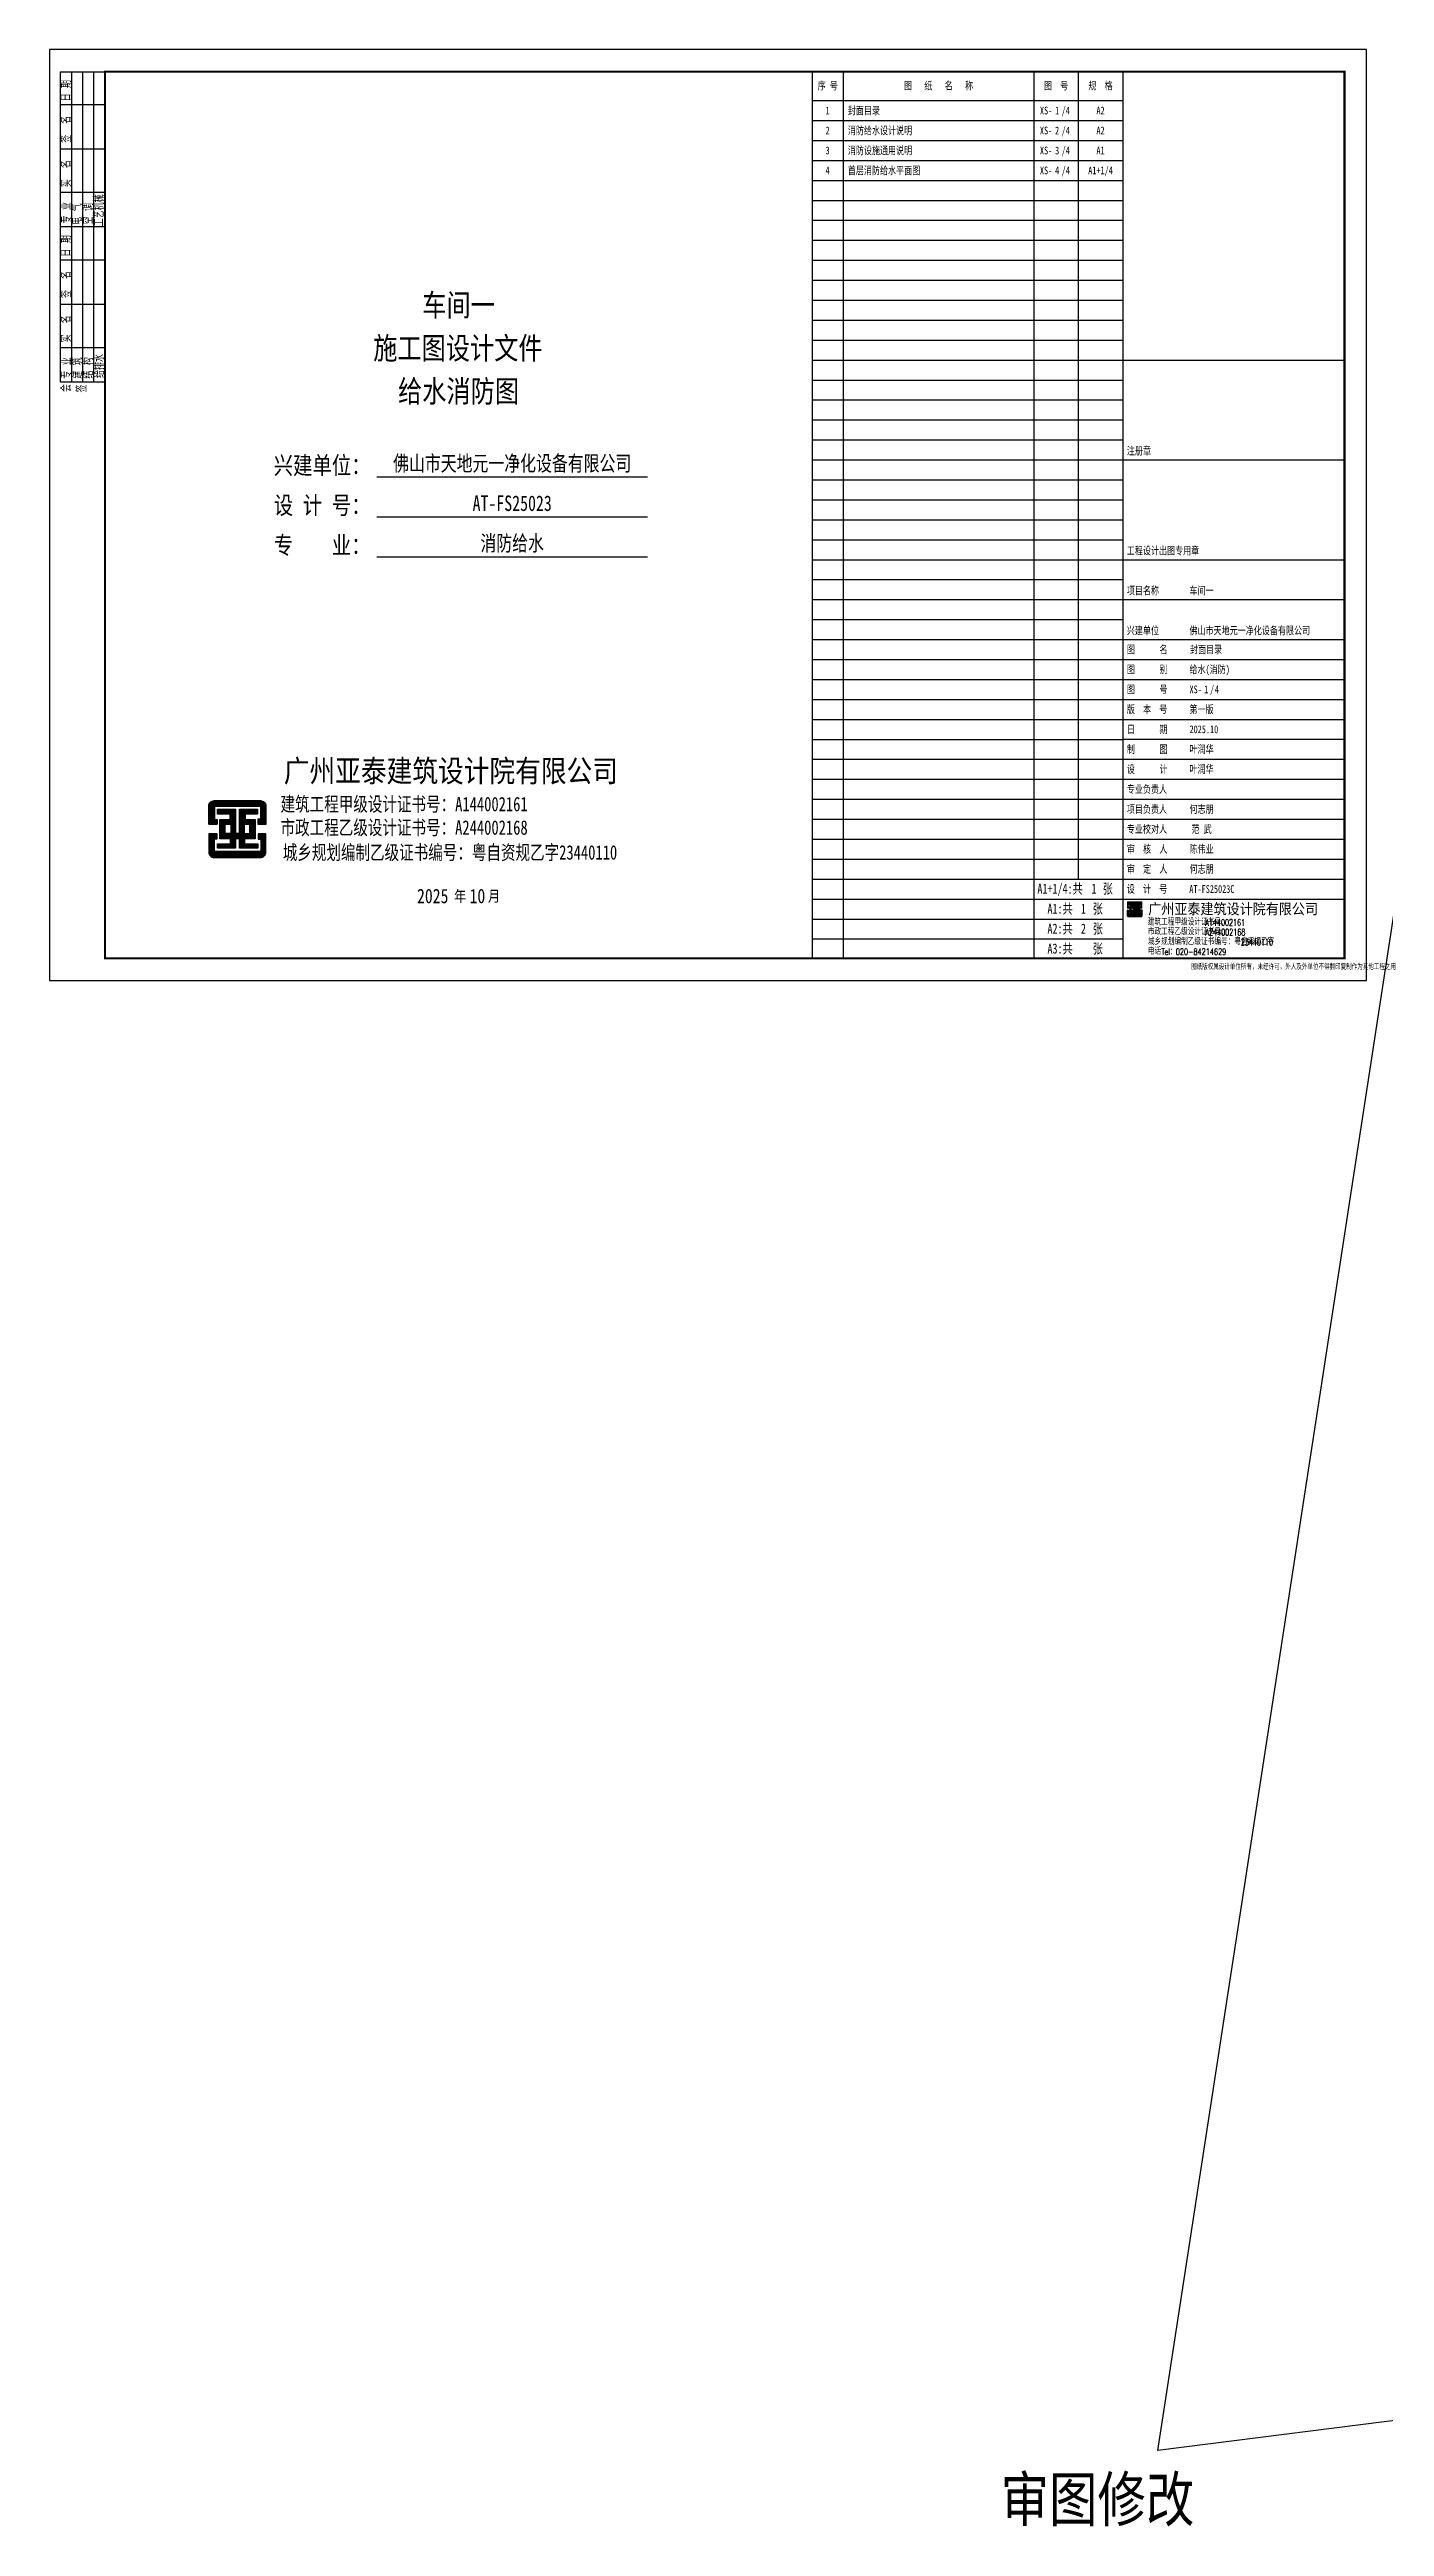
# Model space of a CAD drawing. Extents: x -539947 to 213937, y -712430 to -438816.
# Drawn here: x -537477 to -477273, y -712430 to -600689 of the extents above; entities that cross this region are included whole.
import ezdxf
from ezdxf.enums import TextEntityAlignment as Align

# ---------------------------------------------------------------- set-up
doc = ezdxf.new("R2010")
doc.units = 0
doc.header["$LTSCALE"] = 1000
doc.header["$MEASUREMENT"] = 0
for name, color, linetype in [('2', 2, 'Continuous'), ('4', 4, 'Continuous'), ('9', 9, 'Continuous'), ('PUB_TITLE', 4, 'Continuous'), ('TWT_TEXT', 7, 'Continuous'), ('框', 130, 'Continuous')]:
    doc.layers.add(name, color=color, linetype=linetype)
doc.styles.add('-宋体', font='simsun_0.shx', dxfattribs={"width": 0.8})
doc.styles.add('_TCH_DIM', font='SIMPLEX.shx', dxfattribs={"width": 0.8, "bigfont": 'GBCBIG.shx'})
doc.styles.add('TBC', font='simhei_0.shx', dxfattribs={"width": 0.9})
doc.styles.add('天正', font='simplex.shx', dxfattribs={"width": 0.7, "bigfont": 'hztxt.shx'})

# ---------------------------------------------------------------- blocks, each defined once
blk = doc.blocks.new('A$C03881E2F')
at = {"layer": '4'}
h = blk.add_hatch(dxfattribs=at)
h.set_pattern_fill('ANSI31', color=256, scale=264.863258, angle=135, style=0)
h.set_pattern_definition([(180, (-575610.957, -212484.205), (-7e-15, -33.1079073), [])])
edge = h.paths.add_edge_path()
edge.add_line((373, 1717), (373, 1500))
edge.add_line((373, 1500), (0, 1500))
edge.add_line((0, 1500), (0, 2324))
edge.add_arc((238, 2324), 238, 90, 180, ccw=False)
edge.add_line((238, 2562), (2331, 2562))
edge.add_arc((2331, 2324), 238, 0, 90, ccw=False)
edge.add_line((2570, 2324), (2570, 1487))
edge.add_line((2570, 1487), (2226, 1487))
edge.add_line((2226, 1487), (2226, 1736))
edge.add_line((2226, 1736), (2303, 1736))
edge.add_line((2303, 1736), (2340, 1736))
edge.add_line((2340, 1736), (2340, 2297))
edge.add_line((2340, 2297), (257, 2297))
edge.add_line((257, 2297), (257, 1717))
edge.add_line((257, 1717), (373, 1717))
h.paths.add_polyline_path([(1385, 1101), (1385, 2181), (2199, 2181), (2199, 1948), (1633, 1948), (1633, 1719), (2090, 1719), (2090, 843), (1615, 843), (1615, 624), (2203, 624), (2203, 420), (1387, 420), (1387, 848), (1203, 848), (1203, 420), (387, 420), (387, 624), (975, 624), (975, 843), (500, 843), (500, 1719), (957, 1719), (957, 1948), (391, 1948), (391, 2181), (1205, 2181), (1205, 1101)])
h.paths.add_polyline_path([(736, 1498), (994, 1498), (994, 1084), (736, 1084)], flags=16)
h.paths.add_polyline_path([(1854, 1498), (1596, 1498), (1596, 1084), (1854, 1084)], flags=16)
edge = h.paths.add_edge_path()
edge.add_line((373, 845), (373, 1062))
edge.add_line((373, 1062), (0, 1062))
edge.add_line((0, 1062), (0, 238))
edge.add_arc((238, 238), 238, 180, 270)
edge.add_line((238, 0), (2331, 0))
edge.add_arc((2331, 238), 238, 270, 360)
edge.add_line((2570, 238), (2570, 1075))
edge.add_line((2570, 1075), (2226, 1075))
edge.add_line((2226, 1075), (2226, 826))
edge.add_line((2226, 826), (2303, 826))
edge.add_line((2303, 826), (2340, 826))
edge.add_line((2340, 826), (2340, 265))
edge.add_line((2340, 265), (257, 265))
edge.add_line((257, 265), (257, 845))
edge.add_line((257, 845), (373, 845))
for points in [[(373, 1720), (373, 1503), (0, 1503), (0, 2327, -0.4142136), (238, 2565), (2331, 2565, -0.4142136), (2570, 2327), (2570, 1490), (2226, 1490), (2226, 1739), (2303, 1739), (2340, 1739), (2340, 2300), (257, 2300), (257, 1720)], [(373, 845), (373, 1062), (0, 1062), (0, 238, 0.4142136), (238, 0), (2331, 0, 0.4142136), (2570, 238), (2570, 1075), (2226, 1075), (2226, 826), (2303, 826), (2340, 826), (2340, 265), (257, 265), (257, 845)]]:
    blk.add_lwpolyline(points, format="xyb", close=True, dxfattribs=at)
blk.add_lwpolyline([(1385, 1101), (1385, 1101), (1385, 2181), (2199, 2181), (2199, 1948), (1633, 1948), (1633, 1719), (2090, 1719), (2090, 843), (1615, 843), (1615, 624), (2203, 624), (2203, 420), (1387, 420), (1387, 848), (1203, 848), (1203, 420), (387, 420), (387, 624), (975, 624), (975, 843), (500, 843), (500, 1719), (957, 1719), (957, 1948), (391, 1948), (391, 2181), (1205, 2181), (1205, 1101), (1385, 1101)], dxfattribs=at)
for points in [[(736, 1498), (994, 1498), (994, 1084), (736, 1084)], [(1854, 1498), (1596, 1498), (1596, 1084), (1854, 1084)]]:
    blk.add_lwpolyline(points, close=True, dxfattribs=at)
blk = doc.blocks.new('A$C29A34EED')
at = {"layer": '框'}
for p, q in [((0, 461), (0, 14461)), ((0, 14461), (2000, 14461)), ((500, 461), (500, 14461)), ((1000, 461), (1000, 14461)), ((1500, 461), (1500, 14461)), ((2000, 461), (2000, 14461)), ((2000, 12961), (0, 12961)), ((2000, 10961), (0, 10961)), ((2000, 9005), (0, 9005)), ((2000, 7461), (0, 7461)), ((2000, 5961), (0, 5961)), ((2000, 3961), (0, 3961)), ((2000, 2005), (0, 2005)), ((2000, 461), (0, 461))]:
    blk.add_line(p, q, dxfattribs=at)
at = {"layer": '框', "style": '_TCH_DIM', "width": 0.8}
for s, p in [('日 期', (462, 13120)), ('签  名', (466, 11253)), ('实  名', (466, 9253)), ('专 业', (472, 7613)), ('电 气', (957, 7555)), ('空 调', (1460, 7573)), ('工艺机械', (1953, 7486)), ('日 期', (462, 6120)), ('签  名', (466, 4253)), ('实  名', (466, 2253)), ('专 业', (480, 613)), ('建 筑', (967, 607)), ('结 构', (1470, 612)), ('给排水', (1970, 645)), ('会', (470, 12)), ('签', (1174, -12))]:
    blk.add_text(s, height=450, rotation=90, dxfattribs=at).set_placement(p)
blk = doc.blocks.new('A$C54597E38')
at = {"layer": '9'}
h = blk.add_hatch(dxfattribs=at)
h.set_pattern_fill('ANSI31', color=256, scale=70.630202, angle=135, style=0)
h.set_pattern_definition([(180, (-153496.256, -56662.455), (-2e-15, -8.82877527), [])])
edge = h.paths.add_edge_path()
edge.add_line((99, 458), (99, 400))
edge.add_line((99, 400), (0, 400))
edge.add_line((0, 400), (0, 620))
edge.add_arc((64, 620), 63.6, 90, 180, ccw=False)
edge.add_line((64, 683), (622, 683))
edge.add_arc((622, 620), 63.6, 0, 90, ccw=False)
edge.add_line((685, 620), (685, 396))
edge.add_line((685, 396), (594, 396))
edge.add_line((594, 396), (594, 463))
edge.add_line((594, 463), (614, 463))
edge.add_line((614, 463), (624, 463))
edge.add_line((624, 463), (624, 613))
edge.add_line((624, 613), (68, 613))
edge.add_line((68, 613), (68, 458))
edge.add_line((68, 458), (99, 458))
h.paths.add_polyline_path([(369, 293), (369, 582), (586, 582), (586, 519), (436, 519), (436, 458), (557, 458), (557, 225), (431, 225), (431, 166), (588, 166), (588, 112), (370, 112), (370, 226), (321, 226), (321, 112), (103, 112), (103, 166), (260, 166), (260, 225), (133, 225), (133, 458), (255, 458), (255, 519), (104, 519), (104, 582), (321, 582), (321, 293)])
h.paths.add_polyline_path([(196, 399), (265, 399), (265, 289), (196, 289)], flags=16)
h.paths.add_polyline_path([(494, 399), (425, 399), (425, 289), (494, 289)], flags=16)
edge = h.paths.add_edge_path()
edge.add_line((99, 225), (99, 283))
edge.add_line((99, 283), (0, 283))
edge.add_line((0, 283), (0, 64))
edge.add_arc((64, 64), 63.6, 180, 270)
edge.add_line((64, 0), (622, 0))
edge.add_arc((622, 64), 63.6, 270, 360)
edge.add_line((685, 64), (685, 287))
edge.add_line((685, 287), (594, 287))
edge.add_line((594, 287), (594, 220))
edge.add_line((594, 220), (614, 220))
edge.add_line((614, 220), (624, 220))
edge.add_line((624, 220), (624, 71))
edge.add_line((624, 71), (68, 71))
edge.add_line((68, 71), (68, 225))
edge.add_line((68, 225), (99, 225))
blk.add_lwpolyline([(99, 225), (99, 283), (0, 283), (0, 64, 0.4142136), (64, 0), (622, 0, 0.4142136), (685, 64), (685, 287), (594, 287), (594, 220), (614, 220), (624, 220), (624, 71), (68, 71), (68, 225)], format="xyb", close=True, dxfattribs=at)
blk.add_lwpolyline([(369, 293), (369, 293), (369, 582), (586, 582), (586, 519), (436, 519), (436, 458), (557, 458), (557, 225), (431, 225), (431, 166), (588, 166), (588, 112), (370, 112), (370, 226), (321, 226), (321, 112), (103, 112), (103, 166), (260, 166), (260, 225), (133, 225), (133, 458), (255, 458), (255, 519), (104, 519), (104, 582), (321, 582), (321, 293), (369, 293)], dxfattribs=at)
blk.add_lwpolyline([(494, 399), (425, 399), (425, 289), (494, 289)], close=True, dxfattribs=at)
blk = doc.blocks.new('标框')
at = {"layer": '4'}
for p, q in [((-105112, 98008), (-105112, 71592)), ((-95112, 98008), (-95112, 71592))]:
    blk.add_line(p, q, dxfattribs=at)
at = {"layer": '框'}
for p, q in [((-105112, 111592), (-105112, 71592)), ((-95112, 111592), (-95112, 71592)), ((-105112, 98584), (-95112, 98584)), ((-105112, 94081), (-95112, 94081)), ((-105112, 89578), (-95112, 89578)), ((-105112, 87777), (-95112, 87777)), ((-105112, 85976), (-95112, 85976)), ((-105112, 85075), (-95112, 85075)), ((-105112, 84174), (-95112, 84174)), ((-105112, 83274), (-95112, 83274)), ((-105112, 82373), (-95112, 82373)), ((-105112, 81473), (-95112, 81473)), ((-105112, 80572), (-95112, 80572)), ((-105112, 79671), (-95112, 79671)), ((-105112, 78771), (-95112, 78771)), ((-105112, 77870), (-95112, 77870)), ((-105112, 76970), (-95112, 76970)), ((-105112, 76069), (-95112, 76069)), ((-105112, 75168), (-95112, 75168)), ((-105112, 74268), (-95112, 74268))]:
    blk.add_line(p, q, dxfattribs=at)
at = {"layer": '4'}
blk.add_blockref('A$C54597E38', (-104913, 73473), dxfattribs=at)
at = {"layer": 'TWT_TEXT', "style": 'TBC', "width": 0.9}
blk.add_text('广州亚泰建筑设计院有限公司', height=480, dxfattribs=at).set_placement((-103962, 73582))
at = {"layer": 'TWT_TEXT', "style": '_TCH_DIM'}
for s, height, p in [('建筑工程甲级设计证书号：', 300, (-103979, 73080)), ('市政工程乙级设计证书号：', 300, (-103979, 72647)), ('城乡规划编制乙级证书编号：粤自资规乙字', 300, (-103979, 72198)), ('电话', 300, (-103979, 71765)), ('图纸版权属设计单位所有，未经许可，外人及外单位不得翻印复制作为其他工程之用', 249.73, (-102027, 71082))]:
    blk.add_text(s, height=height, rotation=359.99972, dxfattribs=at).set_placement(p)
at = {"layer": 'TWT_TEXT', "style": '天正', "width": 0.67}
for s, height, p in [('A144002161', 300, (-101392, 73058)), ('A244002168', 300, (-101382, 72625)), ('Tel：020-84214629', 290, (-103368, 71744)), ('23440110', 300, (-99787, 72179))]:
    blk.add_text(s, height=height, rotation=359.99972, dxfattribs=at).set_placement(p)
at = {"layer": '框', "style": '-宋体', "width": 0.74}
for s, p in [('注册章', (-104927, 94312)), ('工程设计出图专用章', (-104926, 89809)), ('项目名称', (-104926, 88008)), ('车间一', (-102099, 88008)), ('兴建单位', (-104926, 86207)), ('佛山市天地元一净化设备有限公司', (-102100, 86207)), ('图      名', (-104926, 85353)), ('图      别', (-104926, 84452)), ('图      号', (-104926, 83552)), ('版  本  号', (-104927, 82651)), ('第一版', (-102100, 82651)), ('日      期', (-104926, 81751)), ('2025.10', (-102099, 81751)), ('制      图', (-104926, 80850)), ('设      计', (-104926, 79950)), ('专业负责人', (-104926, 79049)), ('项目负责人', (-104926, 78148)), ('专业校对人', (-104926, 77248)), ('审  核  人', (-104926, 76347)), ('设  计  号', (-104926, 74546)), ('审  定  人', (-104926, 75447)), ('AT-FS25023C', (-102108, 74546))]:
    blk.add_text(s, height=350, dxfattribs=at).set_placement(p)
for s, p in [('叶润华', (-101553, 80850)), ('叶润华', (-101553, 79950)), ('何志朋', (-101553, 78148)), ('范 武', (-101553, 77248)), ('陈伟业', (-101553, 76347)), ('何志朋', (-101553, 75447))]:
    blk.add_text(s, height=350, dxfattribs=at).set_placement(p, align=Align.CENTER)
blk = doc.blocks.new('消防框')
at = {"layer": '4'}
blk.add_line((-66927, 44194), (-66927, 17778), dxfattribs=at)
at = {"layer": '框'}
for p, q in [((-76927, 57778), (-76927, 17778)), ((-66927, 57778), (-66927, 17778)), ((-76927, 44194), (-76927, 17778))]:
    blk.add_line(p, q, dxfattribs=at)
at = {"layer": '4'}
blk.add_blockref('标框', (28185, -53814), dxfattribs=at)
at = {"layer": '框', "style": '-宋体', "width": 0.74}
for s, p in [('给水(消防)', (-73914, 30638)), ('XS-  /', (-73914, 29737)), ('4', (-72770, 29737))]:
    blk.add_text(s, height=350, dxfattribs=at).set_placement(p)
blk = doc.blocks.new('A$C21C844B0')
at = {"layer": '4'}
for name, p in [('A$C29A34EED', (0, 26072)), ('消防框', (124827, -17245))]:
    blk.add_blockref(name, p, dxfattribs=at)

msp = doc.modelspace()

# ---------------------------------------------------------------- linework, layer by layer
at = {"layer": '2'}
for p, q in [((-487491, -709008.1), (-473401, -617235.2)), ((-252224.8, -679217.6), (-487491, -709008.1))]:
    msp.add_line(p, q, dxfattribs=at)
at = {"layer": '4'}
for p, q in [((-503086.5, -601688.6), (-503086.5, -641688.6)), ((-501685.5, -601688.6), (-501685.5, -641688.6)), ((-493079.9, -601688.6), (-493079.9, -641688.6)), ((-491078.6, -601688.6), (-491078.6, -638112.6)), ((-489077.2, -601688.6), (-489077.2, -636711.7)), ((-503086.5, -602989.4), (-489077.2, -602989.4)), ((-503086.5, -603890), (-489077.2, -603890)), ((-503086.5, -604790.6), (-489077.2, -604790.6)), ((-503086.5, -605691.2), (-489077.2, -605691.2)), ((-503086.5, -606591.8), (-489077.2, -606591.8)), ((-503086.5, -607492.4), (-489077.2, -607492.4)), ((-503086.5, -608393), (-489077.2, -608393)), ((-503086.5, -609293.6), (-489077.2, -609293.6)), ((-503086.5, -610194.2), (-489077.2, -610194.2)), ((-503086.5, -611094.8), (-489077.2, -611094.8)), ((-503086.5, -611995.4), (-489077.2, -611995.4)), ((-503086.5, -612896), (-489077.2, -612896)), ((-503086.5, -613796.6), (-489077.2, -613796.6)), ((-503086.5, -614697.2), (-489077.2, -614697.2)), ((-503086.5, -615597.8), (-489077.2, -615597.8)), ((-503086.5, -616498.3), (-489077.2, -616498.3)), ((-503086.5, -617398.9), (-489077.2, -617398.9)), ((-503086.5, -618299.5), (-489077.2, -618299.5)), ((-522714, -619968.7), (-510509.4, -619968.7)), ((-503086.5, -619200.1), (-489077.2, -619200.1)), ((-503086.5, -620100.7), (-489077.2, -620100.7)), ((-503086.5, -621001.3), (-489077.2, -621001.3)), ((-522714, -621768.7), (-510509.4, -621768.7)), ((-503086.5, -621901.9), (-489077.2, -621901.9)), ((-503086.5, -622802.5), (-489077.2, -622802.5)), ((-522714, -623568.7), (-510509.4, -623568.7)), ((-503086.5, -623703.1), (-489077.2, -623703.1)), ((-503086.5, -624603.7), (-489077.2, -624603.7)), ((-503086.5, -625504.3), (-489077.2, -625504.3)), ((-503086.5, -626404.9), (-489077.2, -626404.9)), ((-503086.5, -627305.5), (-489077.2, -627305.5)), ((-503086.5, -628206.1), (-489077.2, -628206.1)), ((-503086.5, -629106.7), (-489077.2, -629106.7)), ((-503086.5, -630007.2), (-489077.2, -630007.2)), ((-503086.5, -630907.8), (-489077.2, -630907.8)), ((-503086.5, -631808.4), (-489077.2, -631808.4)), ((-503086.5, -632709), (-489077.2, -632709)), ((-503086.5, -633609.6), (-489077.2, -633609.6)), ((-503086.5, -634510.2), (-489077.2, -634510.2)), ((-503086.5, -635410.8), (-489077.2, -635410.8)), ((-503086.5, -636311.4), (-489077.2, -636311.4)), ((-503086.5, -637212), (-489077.2, -637212)), ((-503086.5, -638112.6), (-489077.2, -638112.6)), ((-503086.5, -639013.2), (-489077.2, -639013.2)), ((-503086.5, -639913.8), (-489077.2, -639913.8)), ((-503086.5, -640814.4), (-489077.2, -640814.4))]:
    msp.add_line(p, q, dxfattribs=at)
at = {"layer": 'PUB_TITLE'}
msp.add_lwpolyline([(-537477.2, -642688.6), (-478077.2, -642688.6), (-478077.2, -600688.6), (-537477.2, -600688.6)], close=True, dxfattribs=at)
at = {"layer": 'PUB_TITLE', "const_width": 100}
msp.add_lwpolyline([(-534977.2, -641688.6), (-479077.2, -641688.6), (-479077.2, -601688.6), (-534977.2, -601688.6)], close=True, dxfattribs=at)

# ---------------------------------------------------------------- block references
at = {"layer": '4'}
for name, p in [('A$C21C844B0', (-536977.2, -642221.2)), ('A$C03881E2F', (-530293.1, -637138.5))]:
    msp.add_blockref(name, p, dxfattribs=at)

# ---------------------------------------------------------------- texts
at = {"layer": '2', "style": '-宋体', "width": 0.8}
msp.add_text('审图修改', height=2000, dxfattribs=at).set_placement((-494579.3, -712201.3))
at = {"layer": 'PUB_TITLE', "color": 4, "style": '-宋体'}
for s, height, width, p in [('序 号', 350.23, 0.74, (-502377.5, -602495.3)), ('图   纸   名   称', 350.231, 0.74, (-497382.7, -602495.3)), ('图  号', 350.23, 0.74, (-492079.2, -602495.3)), ('规  格', 350.23, 0.74, (-490077.9, -602495.3)), ('1', 350.2, 0.74, (-502386, -603615.4)), ('XS-', 350.23, 0.74, (-492532.3, -603615.4)), ('1', 350.2, 0.74, (-492034.4, -603615.4)), ('A2', 350.23, 0.74, (-490077.9, -603615.4)), ('2', 350.2, 0.74, (-502386, -604516)), ('XS-', 350.23, 0.74, (-492532.3, -604516)), ('2', 350.2, 0.74, (-492034.4, -604516)), ('A2', 350.23, 0.74, (-490077.9, -604516)), ('3', 350.2, 0.74, (-502386, -605416.5)), ('XS-', 350.23, 0.74, (-492532.3, -605416.5)), ('3', 350.2, 0.74, (-492034.4, -605416.5)), ('A1', 350.23, 0.74, (-490077.9, -605416.5)), ('4', 350.2, 0.74, (-502386, -606317.1)), ('XS-', 350.23, 0.74, (-492532.3, -606317.1)), ('4', 350.2, 0.74, (-492034.4, -606317.1)), ('A1+1/4', 350.23, 0.74, (-490077.9, -606317.1)), ('车间一', 1000, 0.8, (-519031.8, -612715.7)), ('施工图设计文件 ', 1000, 0.8, (-518787.5, -614658.7)), ('给水消防图', 1000, 0.8, (-519031.8, -616601.7)), ('兴建单位：', 800, 0.8, (-525183, -619847.2)), ('佛山市天地元一净化设备有限公司', 700, 0.75, (-516611.7, -619706)), ('设 计 号：', 800, 0.8, (-525183, -621647.2)), ('AT-FS25023', 700, 0.75, (-516611.7, -621506)), ('专    业：', 800, 0.8, (-525183, -623447.2)), ('消防给水', 700, 0.75, (-516611.7, -623306)), ('1', 350, 0.74, (-485308.7, -629727.4)), ('广州亚泰建筑设计院有限公司', 1000, 0.85, (-519377.4, -633733.4)), ('建筑工程甲级设计证书号：A144002161', 650, 0.74, (-521485.7, -635053.7)), ('市政工程乙级设计证书号：A244002168', 650, 0.74, (-521485.7, -636110.3)), ('城乡规划编制乙级证书编号：粤自资规乙字23440110', 650, 0.74, (-519417.5, -637233.6))]:
    msp.add_text(s, height=height, dxfattribs=dict(at, width=width)).set_placement(p, align=Align.CENTER)
at = {"layer": 'PUB_TITLE', "color": 4, "style": '-宋体', "width": 0.74}
for s, height, p in [('封面目录', 350.23, (-501475.5, -603615.4)), ('/4', 350.23, (-491830.7, -603615.4)), ('消防给水设计说明', 350.23, (-501475.5, -604516)), ('/4', 350.23, (-491830.7, -604516)), ('消防设施通用说明', 350.23, (-501475.5, -605416.5)), ('/4', 350.23, (-491830.7, -605416.5)), ('首层消防给水平面图', 350.23, (-501475.5, -606317.1)), ('/4', 350.23, (-491830.7, -606317.1)), ('封面目录', 350, (-486043.9, -627928))]:
    msp.add_text(s, height=height, dxfattribs=at).set_placement(p)
at = {"layer": 'PUB_TITLE', "style": '-宋体', "width": 0.8}
for s, height, p in [('2025', 650, (-520195.5, -639200.5)), ('年', 500, (-518955.4, -639131.9)), ('10', 650, (-518181.9, -639200.5)), ('月', 500, (-517427.6, -639131.9))]:
    msp.add_text(s, height=height, dxfattribs=at).set_placement(p, align=Align.CENTER)
at = {"layer": 'TWT_TEXT', "style": '-宋体', "width": 0.74}
for s, height, p in [('A1+1/4:共    张', 450.297, (-491223.1, -638769.7)), ('A1:共    张', 450.3, (-491223.1, -639670.3)), ('1', 450.3, (-490374, -638769.7)), ('A2:共    张', 450.3, (-491223.1, -640570.9)), ('2', 450.3, (-490849.3, -640570.9)), ('1', 450.3, (-490849.3, -639670.3)), ('A3:共    张', 450.3, (-491223.1, -641471.4))]:
    msp.add_text(s, height=height, dxfattribs=at).set_placement(p, align=Align.CENTER)

doc.saveas('drawing.dxf')
